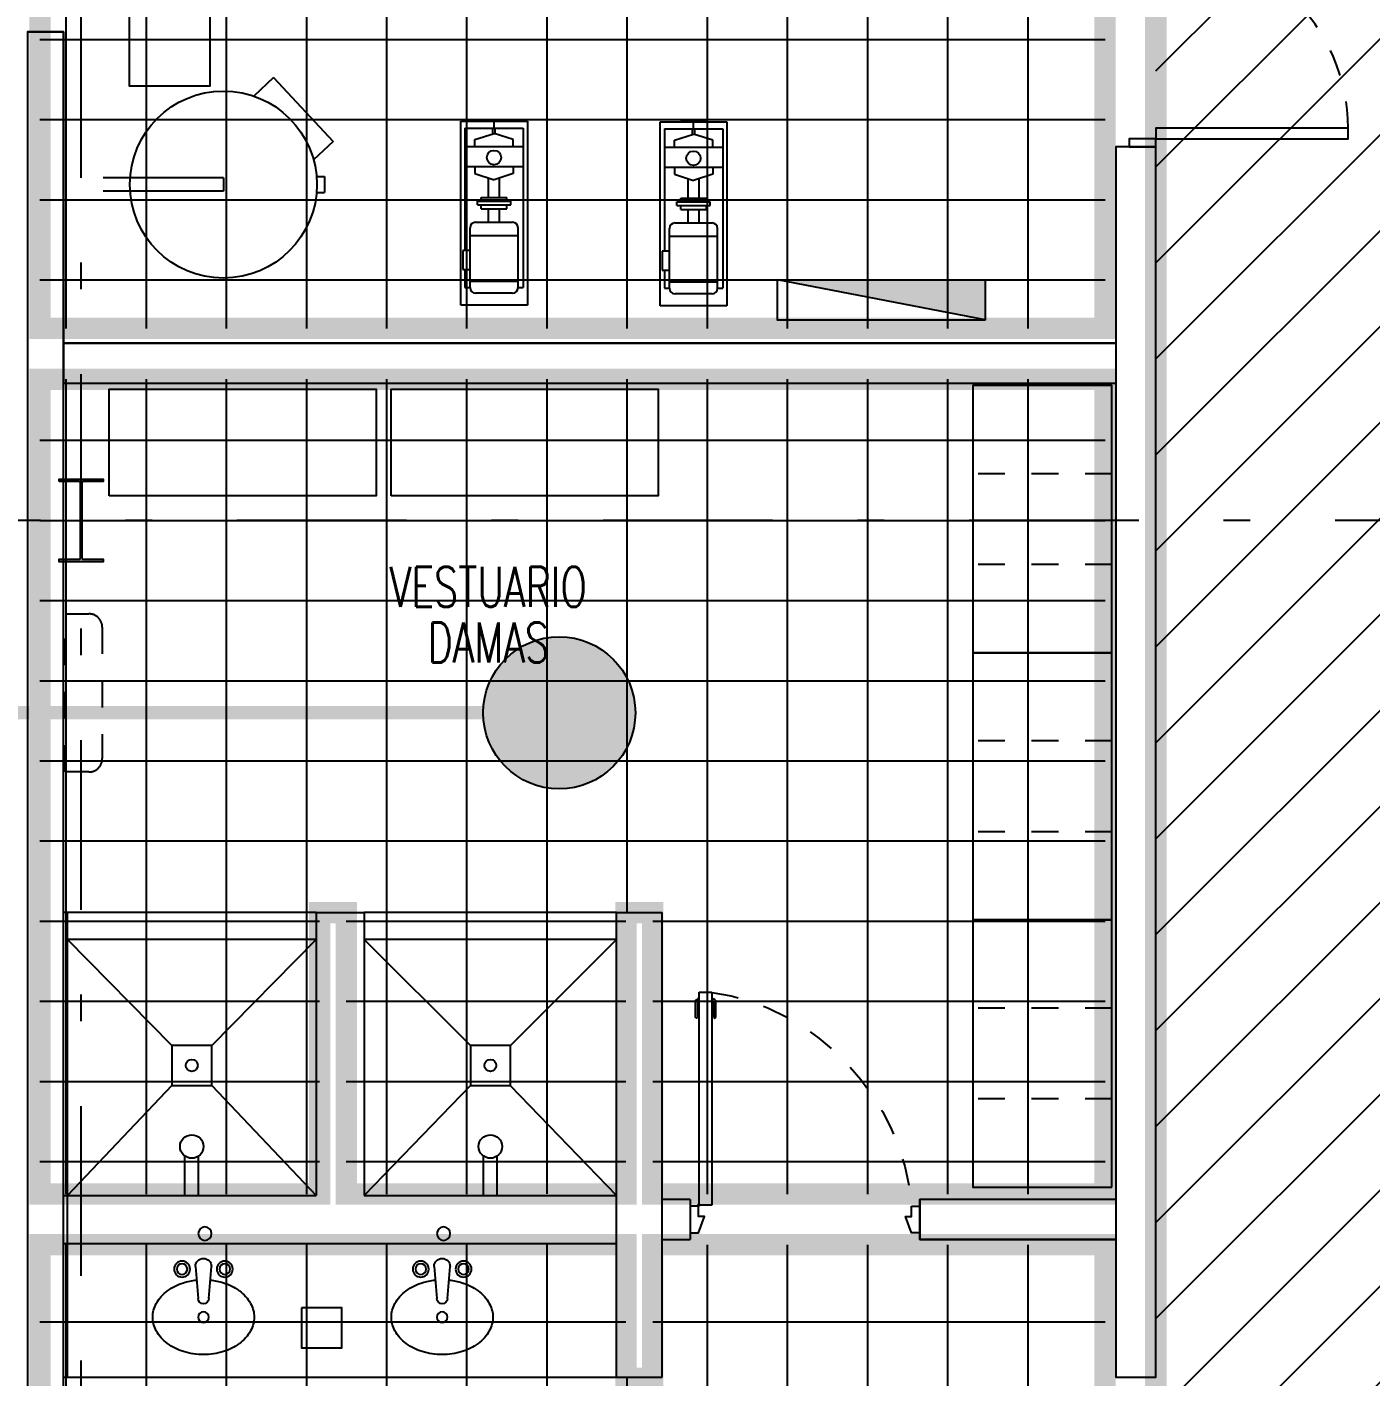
# Model space of a CAD drawing. Header units: millimetres. Extents: x -77 to 207, y -160 to 187.
# Drawn here: x -53.25 to -48.22, y 26.19 to 31.25 of the extents above; entities that cross this region are included whole.
import ezdxf
from ezdxf.enums import TextEntityAlignment as Align
from ezdxf.xclip import XClip

# ---------------------------------------------------------------- set-up
doc = ezdxf.new("R2010")
doc.units = ezdxf.units.MM
doc.header["$LTSCALE"] = 0.1
for name, pattern in [('X REF - ANELO INST bind$0$X REF - ANELO$0$DASHDOT2', [12.7, 6.35, -3.175, 0, -3.175]), ('X REF - ANELO INST bind$0$X REF - ANELO$0$DASHED', [0.75, 0.5, -0.25]), ('X REF - ANELO INST bind$0$X REF - ANELO$0$DASHED2', [0.375, 0.25, -0.125]), ('X REF - ANELO INST bind$0$X REF - ANELO$0$HIDDEN2', [0.1875, 0.125, -0.0625])]:
    doc.linetypes.add(name, pattern=pattern)
for name, color, linetype in [('C01 Foil blanco', 30, 'Continuous'), ('C03 PRY comun+papel kraft', 192, 'Continuous'), ('C04 PRY comun antihongos', 84, 'Continuous'), ('C05 PRY roja', 10, 'Continuous'), ('X REF - ANELO INST bind$0$X REF - ANELO$0$A-LADRILLO HUECO 12', 7, 'Continuous'), ('X REF - ANELO INST bind$0$X REF - ANELO$0$C-MADERA', 8, 'Continuous'), ('X REF - ANELO INST bind$0$X REF - ANELO$0$C-METALICA', 8, 'Continuous'), ('X REF - ANELO INST bind$0$X REF - ANELO$0$E-GENERAL', 8, 'Continuous'), ('X REF - ANELO INST bind$0$X REF - ANELO$0$E-MOBILIARIO', 8, 'Continuous'), ('X REF - ANELO INST bind$0$X REF - ANELO$0$E-REJILLAS', 8, 'Continuous'), ('X REF - ANELO INST bind$0$X REF - ANELO$0$E-SANITARIO', 8, 'Continuous'), ('X REF - ANELO INST bind$0$X REF - ANELO$0$MET-COLUMNA METALICA', 7, 'Continuous'), ('X REF - ANELO INST bind$0$X REF - ANELO$0$MET-EJE CABRIADAS', 8, 'X REF - ANELO INST bind$0$X REF - ANELO$0$DASHDOT2'), ('X REF - ANELO INST bind$0$X REF - ANELO$0$PROY-SPLITS', 8, 'X REF - ANELO INST bind$0$X REF - ANELO$0$HIDDEN2'), ('X REF - ANELO INST bind$0$X REF - ANELO$0$R-NOMBRE LOCAL', 7, 'Continuous')]:
    doc.layers.add(name, color=color, linetype=linetype)
doc.styles.add('X REF - ANELO INST bind$0$X REF - ANELO$0$VAUX', font='romans.shx', dxfattribs={"width": 0.85})
pattern_1 = [(0, (0, 0), (0, 0.3), []), (90, (0, 0), (-0.3, 2e-17), [])]

# ---------------------------------------------------------------- blocks, each defined once
blk = doc.blocks.new('X REF - ANELO INST bind$0$X REF - ANELO$0$CMETP')
at = {"layer": 'X REF - ANELO INST bind$0$X REF - ANELO$0$MET-COLUMNA METALICA'}
blk.add_hatch(color=256, dxfattribs=at).paths.add_polyline_path([(-0.0825, 0), (-0.0825, 0.0097), (-0.0073, 0.0097, 0.414214), (-0.0029, 0.0141), (-0.0029, 0.2958, 0.414214), (-0.0073, 0.3002), (-0.0825, 0.3002), (-0.0825, 0.31), (0.0825, 0.31), (0.0825, 0.3002), (0.0073, 0.3002, 0.414214), (0.0029, 0.2958), (0.0029, 0.0141, 0.414214), (0.0073, 0.0097), (0.0825, 0.0097), (0.0825, 0)])
blk.add_lwpolyline([(0.0825, 0.3002), (0.0825, 0.31), (-0.0825, 0.31), (-0.0825, 0.3002), (-0.0073, 0.3002, -0.414214), (-0.0029, 0.2958), (-0.0029, 0.0141, -0.414214), (-0.0073, 0.0097), (-0.0825, 0.0097), (-0.0825, 0), (0.0825, 0), (0.0825, 0.0097), (0.0073, 0.0097, -0.414214), (0.0029, 0.0141), (0.0029, 0.2958, -0.414214), (0.0073, 0.3002)], format="xyb", close=True, dxfattribs=at)
blk = doc.blocks.new('X REF - ANELO INST bind$0$X REF - ANELO$0$15X15')
at = {"layer": 'X REF - ANELO INST bind$0$X REF - ANELO$0$E-REJILLAS', "elevation": -0.0017}
blk.add_lwpolyline([(1961.4181, 1185.014), (1961.5681, 1185.014), (1961.5681, 1184.864), (1961.4181, 1184.864)], close=True, dxfattribs=at)
blk = doc.blocks.new('X REF - ANELO INST bind$0$X REF - ANELO$0$LAVABO SANITARIO')
at = {"layer": 'X REF - ANELO INST bind$0$X REF - ANELO$0$E-SANITARIO'}
for p, q in [((-0.0147, -0.2427), (-0.0247, -0.1227)), ((0.0353, -0.1227), (0.0253, -0.2427))]:
    blk.add_line(p, q, dxfattribs=at)
for centre, radius in [((0, 0), 0.025), ((-0.0747, -0.1327), 0.03), ((-0.0747, -0.1327), 0.02), ((0.0853, -0.1327), 0.03), ((0.0853, -0.1327), 0.02), ((0.0053, -0.3127), 0.02)]:
    blk.add_circle(centre, radius, dxfattribs=at)
for centre, radius, start, end in [((0.0053, -0.1227), 0.03, 0, 180), ((-0.0122, -0.3722), 0.1969, 106.9727, 126.3844), ((0.0053, -0.4297), 0.257, 95.745, 106.9727), ((0.0053, -0.4297), 0.257, 73.0273, 84.255), ((0.0229, -0.3722), 0.1969, 53.6156, 73.0273), ((-0.0391, -0.3358), 0.1517, 126.3844, 150.6576), ((0.0053, -0.2427), 0.02, 180, 0), ((0.0497, -0.3358), 0.1517, 29.3424, 53.6156), ((-0.0802, -0.3127), 0.1045, 150.6576, 180), ((0.0908, -0.3127), 0.1045, 0, 29.3424), ((-0.0802, -0.3127), 0.1045, 180, 209.3424), ((0.0908, -0.3127), 0.1045, 330.6576, 0), ((-0.0391, -0.2896), 0.1517, 209.3424, 233.6156), ((0.0497, -0.2896), 0.1517, 306.3844, 330.6576), ((-0.0122, -0.2531), 0.1969, 233.6156, 253.0273), ((0.0053, -0.1957), 0.257, 253.0273, 270), ((0.0053, -0.1957), 0.257, 270, 286.9727), ((0.0229, -0.2531), 0.1969, 286.9727, 306.3844)]:
    blk.add_arc(centre, radius, start, end, dxfattribs=at)
blk = doc.blocks.new('X REF - ANELO INST bind$0$X REF - ANELO$0$Lockers')
at = {"layer": 'X REF - ANELO INST bind$0$X REF - ANELO$0$E-MOBILIARIO', "linetype": 'X REF - ANELO INST bind$0$X REF - ANELO$0$HIDDEN2'}
for p, q in [((1392.3206, 32.487), (1392.3206, 33.007)), ((1392.6606, 32.487), (1392.6606, 33.007))]:
    blk.add_line(p, q, dxfattribs=at)
at = {"layer": 'X REF - ANELO INST bind$0$X REF - ANELO$0$E-MOBILIARIO'}
blk.add_lwpolyline([(1391.9906, 32.487), (1392.9906, 32.487), (1392.9906, 33.007), (1391.9906, 33.007)], close=True, dxfattribs=at)
blk = doc.blocks.new('X REF - ANELO INST bind$0$X REF - ANELO$0$N Local')
at = {"layer": 'X REF - ANELO INST bind$0$X REF - ANELO$0$R-NOMBRE LOCAL', "lineweight": 0, "style": 'X REF - ANELO INST bind$0$X REF - ANELO$0$VAUX', "width": 0.85}
for p in [(6337.5718, -934.4549), (6337.5718, -934.7149)]:
    blk.add_attdef('NOMBRE', text='', height=0.1823, dxfattribs=at).set_placement(p, align=Align.CENTER)
blk = doc.blocks.new('X REF - ANELO INST bind$0$X REF - ANELO$0$P-180')
at = {"layer": 'X REF - ANELO INST bind$0$X REF - ANELO$0$C-METALICA'}
for points in [[(0.39, 0.1), (0.39, 0.82), (0.43, 0.82), (0.43, 0.1)], [(1.83, 0.1), (1.83, 0.82), (1.79, 0.82), (1.79, 0.1)], [(0.36, 0), (0.36, 0.1), (0.39, 0.1), (0.39, 0)], [(1.86, 0), (1.86, 0.1), (1.83, 0.1), (1.83, 0)]]:
    blk.add_lwpolyline(points, close=True, dxfattribs=at)
at = {"layer": 'X REF - ANELO INST bind$0$X REF - ANELO$0$C-METALICA', "color": 8, "linetype": 'X REF - ANELO INST bind$0$X REF - ANELO$0$DASHED'}
for centre, start, end in [((0.4264, 0.1355), 357.0257, 89.7011), ((1.7936, 0.1355), 90.2989, 182.9743)]:
    blk.add_arc(centre, 0.6845, start, end, dxfattribs=at)
blk = doc.blocks.new('X REF - ANELO INST bind$0$X REF - ANELO$0$P MADERA 086')
at = {"layer": 'X REF - ANELO INST bind$0$X REF - ANELO$0$C-MADERA'}
for p, q in [((0.0203, 0.8657, 0.0208), (0.0204, 0.8672, 0.0208)), ((0.0203, 0.8064, 0.0208), (0.0203, 0.8657, 0.0208)), ((0.0204, 0.8672, 0.0208), (0.0208, 0.8687, 0.0208)), ((0.0208, 0.8687, 0.0208), (0.0215, 0.8701, 0.0208)), ((0.0215, 0.8701, 0.0208), (0.0224, 0.8714, 0.0208)), ((0.0224, 0.8714, 0.0208), (0.0235, 0.8725, 0.0208)), ((0.0235, 0.8725, 0.0208), (0.0247, 0.8734, 0.0208)), ((0.0247, 0.8734, 0.0208), (0.0261, 0.8741, 0.0208)), ((0.0261, 0.8741, 0.0208), (0.0277, 0.8745, 0.0208)), ((0.0277, 0.8605, 0.0208), (0.0276, 0.86, 0.0208)), ((0.0276, 0.86, 0.0208), (0.0276, 0.8596, 0.0208)), ((0.0276, 0.8596, 0.0208), (0.0276, 0.8064, 0.0208)), ((0.0277, 0.8745, 0.0208), (0.0292, 0.8746, 0.0208)), ((0.0279, 0.8609, 0.0208), (0.0277, 0.8605, 0.0208)), ((0.0282, 0.8613, 0.0208), (0.0279, 0.8609, 0.0208)), ((0.0285, 0.8616, 0.0208), (0.0282, 0.8613, 0.0208)), ((0.0289, 0.8619, 0.0208), (0.0285, 0.8616, 0.0208)), ((0.0293, 0.8621, 0.0208), (0.0289, 0.8619, 0.0208)), ((0.0292, 0.8746, 0.0208), (0.0319, 0.8746, 0.0208)), ((0.0298, 0.8622, 0.0208), (0.0293, 0.8621, 0.0208)), ((0.0302, 0.8623, 0.0208), (0.0298, 0.8622, 0.0208)), ((0.0319, 0.8623, 0.0208), (0.0302, 0.8623, 0.0208)), ((0.0319, 0.879, 0.0208), (0.0344, 0.879, 0.0208)), ((0.0344, 0.879, 0.0208), (0.0319, 0.879, 0.0208)), ((0.0319, 0.8746, 0.0208), (0.0319, 0.879, 0.0208)), ((0.0319, 0.8623, 0.0208), (0.0319, 0.8746, 0.0208)), ((0.0319, 0.856, 0.0208), (0.0319, 0.8623, 0.0208)), ((0.0344, 0.1032), (0.0344, 0.9, 0.0208)), ((0.0344, 0.9, 0.0208), (0.0815, 0.9, 0.0208)), ((0.0815, 0.9, 0.0208), (0.0815, 0.1032)), ((0.084, 0.879, 0.0208), (0.0815, 0.879, 0.0208)), ((0.0815, 0.879, 0.0208), (0.084, 0.879, 0.0208)), ((0.084, 0.8746, 0.0208), (0.084, 0.879, 0.0208)), ((0.084, 0.8623, 0.0208), (0.084, 0.8746, 0.0208)), ((0.0867, 0.8746, 0.0208), (0.084, 0.8746, 0.0208)), ((0.084, 0.8623, 0.0208), (0.0856, 0.8623, 0.0208)), ((0.084, 0.856, 0.0208), (0.084, 0.8623, 0.0208)), ((0.0856, 0.8623, 0.0208), (0.0861, 0.8622, 0.0208)), ((0.0861, 0.8622, 0.0208), (0.0865, 0.8621, 0.0208)), ((0.0865, 0.8621, 0.0208), (0.087, 0.8619, 0.0208)), ((0.0882, 0.8745, 0.0208), (0.0867, 0.8746, 0.0208)), ((0.087, 0.8619, 0.0208), (0.0874, 0.8616, 0.0208)), ((0.0874, 0.8616, 0.0208), (0.0877, 0.8613, 0.0208)), ((0.0877, 0.8613, 0.0208), (0.0879, 0.8609, 0.0208)), ((0.0879, 0.8609, 0.0208), (0.0881, 0.8605, 0.0208)), ((0.0881, 0.8605, 0.0208), (0.0883, 0.86, 0.0208)), ((0.0897, 0.8741, 0.0208), (0.0882, 0.8745, 0.0208)), ((0.0883, 0.86, 0.0208), (0.0883, 0.8596, 0.0208)), ((0.0883, 0.8596, 0.0208), (0.0883, 0.8064, 0.0208)), ((0.0912, 0.8734, 0.0208), (0.0897, 0.8741, 0.0208)), ((0.0924, 0.8725, 0.0208), (0.0912, 0.8734, 0.0208)), ((0.0935, 0.8714, 0.0208), (0.0924, 0.8725, 0.0208)), ((0.0944, 0.8701, 0.0208), (0.0935, 0.8714, 0.0208)), ((0.0951, 0.8687, 0.0208), (0.0944, 0.8701, 0.0208)), ((0.0955, 0.8672, 0.0208), (0.0951, 0.8687, 0.0208)), ((0.0956, 0.8657, 0.0208), (0.0955, 0.8672, 0.0208)), ((0.0956, 0.8064, 0.0208), (0.0956, 0.8657, 0.0208)), ((0.0344, 0.856, 0.0208), (0.0319, 0.856, 0.0208)), ((0.0344, 0.856, 0.0208), (0.0319, 0.856, 0.0208)), ((0.0815, 0.856, 0.0208), (0.084, 0.856, 0.0208)), ((0.0815, 0.856, 0.0208), (0.084, 0.856, 0.0208)), ((0.0205, 0.8057, 0.0208), (0.0203, 0.8064, 0.0208)), ((0.0209, 0.8051, 0.0208), (0.0205, 0.8057, 0.0208)), ((0.0213, 0.8046, 0.0208), (0.0209, 0.8051, 0.0208)), ((0.0219, 0.8042, 0.0208), (0.0213, 0.8046, 0.0208)), ((0.0226, 0.8039, 0.0208), (0.0219, 0.8042, 0.0208)), ((0.0232, 0.8037, 0.0208), (0.0226, 0.8039, 0.0208)), ((0.0239, 0.8036, 0.0208), (0.0232, 0.8037, 0.0208)), ((0.0246, 0.8037, 0.0208), (0.0239, 0.8036, 0.0208)), ((0.0253, 0.8039, 0.0208), (0.0246, 0.8037, 0.0208)), ((0.0259, 0.8042, 0.0208), (0.0253, 0.8039, 0.0208)), ((0.0265, 0.8046, 0.0208), (0.0259, 0.8042, 0.0208)), ((0.027, 0.8051, 0.0208), (0.0265, 0.8046, 0.0208)), ((0.0273, 0.8057, 0.0208), (0.027, 0.8051, 0.0208)), ((0.0276, 0.8064, 0.0208), (0.0273, 0.8057, 0.0208)), ((0.0883, 0.8064, 0.0208), (0.0885, 0.8057, 0.0208)), ((0.0885, 0.8057, 0.0208), (0.0889, 0.8051, 0.0208)), ((0.0889, 0.8051, 0.0208), (0.0894, 0.8046, 0.0208)), ((0.0894, 0.8046, 0.0208), (0.0899, 0.8042, 0.0208)), ((0.0899, 0.8042, 0.0208), (0.0906, 0.8039, 0.0208)), ((0.0906, 0.8039, 0.0208), (0.0912, 0.8037, 0.0208)), ((0.0912, 0.8037, 0.0208), (0.0919, 0.8036, 0.0208)), ((0.0919, 0.8036, 0.0208), (0.0926, 0.8037, 0.0208)), ((0.0926, 0.8037, 0.0208), (0.0933, 0.8039, 0.0208)), ((0.0933, 0.8039, 0.0208), (0.0939, 0.8042, 0.0208)), ((0.0939, 0.8042, 0.0208), (0.0945, 0.8046, 0.0208)), ((0.0945, 0.8046, 0.0208), (0.095, 0.8051, 0.0208)), ((0.095, 0.8051, 0.0208), (0.0953, 0.8057, 0.0208)), ((0.0953, 0.8057, 0.0208), (0.0956, 0.8064, 0.0208)), ((0.0815, 0.1032), (0.0344, 0.1032))]:
    blk.add_line(p, q, dxfattribs=at)
for points in [[(0.0312, 0.1), (0, 0.1), (0, 0), (0.0312, 0), (0.0537, 0.0612), (0.0312, 0.0612)], [(0.8286, 0.1), (0.8598, 0.1), (0.8598, 0), (0.8286, 0), (0.8061, 0.0612), (0.8286, 0.0612)]]:
    blk.add_lwpolyline(points, close=True, dxfattribs=at)
at = {"layer": 'X REF - ANELO INST bind$0$X REF - ANELO$0$C-MADERA', "color": 8, "linetype": 'X REF - ANELO INST bind$0$X REF - ANELO$0$DASHED2', "extrusion": (0, 0, -1)}
blk.add_ellipse((0.0846, 0.1525, 0.0096), major_axis=(-0.5415, 0.5897), ratio=0.868484, start_param=0.809199, end_param=2.30953, dxfattribs=at)
at = {"layer": 'X REF - ANELO INST bind$0$X REF - ANELO$0$C-MADERA', "extrusion": (0, 0, -1)}
blk.add_ellipse((0.0316, 0.1032), major_axis=(0.00195, 0.00195), ratio=1, start_param=1.570796326794897, end_param=7.853981633974483, dxfattribs=at)
blk = doc.blocks.new('X REF - ANELO INST bind$0$X REF - ANELO')
at = {"layer": 'X REF - ANELO INST bind$0$X REF - ANELO$0$E-GENERAL'}
blk.add_hatch(color=256, dxfattribs=at).paths.add_polyline_path([(-49.6606, 30.3003), (-49.6604, 30.1504), (-50.4374, 30.3004)])
at = {"layer": 'X REF - ANELO INST bind$0$X REF - ANELO$0$A-LADRILLO HUECO 12'}
for p, q in [((-52.1648, 27.9319), (-52.1648, 26.8737)), ((-52.1648, 27.9319), (-51.9848, 27.9319)), ((-51.9848, 27.9319), (-51.9848, 26.8737)), ((-51.0397, 27.9319), (-50.8697, 27.9319)), ((-51.0397, 26.1937), (-51.0397, 27.9319)), ((-50.8697, 26.1937), (-50.8697, 27.9319)), ((-53.11, 26.8737), (-52.1648, 26.8737)), ((-51.9848, 26.8737), (-51.0397, 26.8737)), ((-50.7648, 26.8587), (-50.8697, 26.8587)), ((-50.7648, 26.8587), (-50.7648, 26.7087)), ((-49.9048, 26.7087), (-49.9048, 26.8587)), ((-49.1715, 26.8587), (-49.9048, 26.8587)), ((-53.11, 26.6937), (-51.0397, 26.6937)), ((-50.8697, 26.7087), (-50.7648, 26.7087)), ((-49.1715, 26.7087), (-49.9048, 26.7087)), ((-51.0397, 26.1937), (-50.8697, 26.1937))]:
    blk.add_line(p, q, dxfattribs=at)
for points in [[(-53.245, 31.2287), (-53.245, 16.7146), (-49.0215, 16.7146)], [(-53.11, 31.2287), (-53.11, 30.0638), (-49.1715, 30.0637)], [(-49.0214, 30.7987), (-49.1715, 30.7986), (-49.1715, 26.1937), (-49.0214, 26.1937), (-49.0214, 30.7987)], [(-53.11, 24.4131), (-53.11, 29.9138), (-49.1715, 29.9137)]]:
    blk.add_lwpolyline(points, dxfattribs=at)
at = {"layer": 'X REF - ANELO INST bind$0$X REF - ANELO$0$A-LADRILLO HUECO 12', "elevation": 0.0129}
blk.add_lwpolyline([(-53.245, 31.2287), (-53.11, 31.2287)], dxfattribs=at)
at = {"layer": 'X REF - ANELO INST bind$0$X REF - ANELO$0$A-LADRILLO HUECO 12'}
for points in [[(-49.0215, 20.6393), (-49.1715, 20.6393), (-49.1715, 20.1243), (-49.9048, 20.1243), (-49.9048, 19.9743), (-49.1715, 19.9743), (-49.1715, 16.8646), (-53.11, 16.8646), (-53.11, 18.9011), (-53.095, 18.9011), (-53.095, 20.6393), (-53.11, 20.6393), (-53.11, 22.2714), (-53.095, 22.2714), (-53.095, 24.4131), (-53.11, 24.4131), (-53.11, 26.1937), (-53.095, 26.1937), (-53.095, 27.9319), (-53.11, 27.9319), (-53.11, 31.2287), (-53.245, 31.2287), (-53.245, 16.7146), (-49.0215, 16.7146)], [(-49.1715, 26.1937), (-49.0214, 26.1937), (-49.0214, 30.7987), (-49.1715, 30.7986), (-49.1715, 30.0637), (-53.11, 30.0637), (-53.11, 29.9138), (-49.1715, 29.9138), (-49.1715, 26.8587), (-49.9048, 26.8587), (-49.9048, 26.7087), (-49.1715, 26.7087)]]:
    blk.add_lwpolyline(points, close=True, dxfattribs=at)
at = {"layer": 'X REF - ANELO INST bind$0$X REF - ANELO$0$E-GENERAL', "ltscale": 5}
for p, q in [((-52.3242, 31.0576), (-52.3979, 30.9884)), ((-52.3242, 31.0576), (-52.1002, 30.8189)), ((-51.6233, 30.2056), (-51.6233, 30.8949)), ((-51.6233, 30.8949), (-51.3736, 30.8949)), ((-51.6233, 30.2056), (-51.6233, 30.8949)), ((-51.6233, 30.8949), (-51.3736, 30.8949)), ((-51.4497, 30.8949), (-51.5472, 30.8949)), ((-51.4497, 30.8949), (-51.5472, 30.8949)), ((-51.4985, 30.8692), (-51.4985, 30.8949)), ((-51.4985, 30.8692), (-51.4985, 30.8939)), ((-51.3736, 30.8949), (-51.3736, 30.2056)), ((-51.3736, 30.8949), (-51.3736, 30.2056)), ((-50.8766, 30.2031), (-50.8766, 30.8923)), ((-50.8766, 30.8923), (-50.6269, 30.8923)), ((-50.8766, 30.2031), (-50.8766, 30.8923)), ((-50.8766, 30.8923), (-50.6269, 30.8923)), ((-50.703, 30.8923), (-50.8005, 30.8923)), ((-50.703, 30.8923), (-50.8005, 30.8923)), ((-50.7517, 30.8667), (-50.7517, 30.8923)), ((-50.7517, 30.8667), (-50.7517, 30.8914)), ((-50.6269, 30.8923), (-50.6269, 30.2031)), ((-50.6269, 30.8923), (-50.6269, 30.2031)), ((-51.6078, 30.868), (-51.6078, 30.4101)), ((-51.6078, 30.868), (-51.3891, 30.868)), ((-51.6078, 30.868), (-51.3891, 30.868)), ((-51.5703, 30.8255), (-51.4985, 30.8489)), ((-51.5703, 30.8255), (-51.4985, 30.8489)), ((-51.5703, 30.7998), (-51.5703, 30.8255)), ((-51.5703, 30.7998), (-51.5703, 30.8255)), ((-51.5027, 30.8476), (-51.5027, 30.868)), ((-51.5027, 30.8476), (-51.5027, 30.868)), ((-51.4266, 30.8255), (-51.4985, 30.8489)), ((-51.4266, 30.8255), (-51.4985, 30.8489)), ((-51.4943, 30.8476), (-51.4943, 30.868)), ((-51.4943, 30.8476), (-51.4943, 30.868)), ((-51.4266, 30.7998), (-51.4266, 30.8255)), ((-51.4266, 30.7998), (-51.4266, 30.8255)), ((-51.3891, 30.868), (-51.3891, 30.2724)), ((-50.8611, 30.8655), (-50.8611, 30.4076)), ((-50.8611, 30.8655), (-50.6424, 30.8655)), ((-50.8611, 30.8655), (-50.6424, 30.8655)), ((-50.8236, 30.823), (-50.7517, 30.8464)), ((-50.8236, 30.823), (-50.7517, 30.8464)), ((-50.7559, 30.8451), (-50.7559, 30.8655)), ((-50.7559, 30.8451), (-50.7559, 30.8655)), ((-50.6798, 30.823), (-50.7517, 30.8464)), ((-50.6798, 30.823), (-50.7517, 30.8464)), ((-50.7475, 30.8451), (-50.7475, 30.8655)), ((-50.7475, 30.8451), (-50.7475, 30.8655)), ((-50.6424, 30.8655), (-50.6424, 30.2699)), ((-52.1002, 30.8189), (-52.1739, 30.7497)), ((-51.6078, 30.7998), (-51.3891, 30.7998)), ((-51.6078, 30.7998), (-51.6078, 30.724)), ((-51.6078, 30.7998), (-51.3891, 30.7998)), ((-51.3891, 30.7998), (-51.3891, 30.724)), ((-50.8611, 30.7973), (-50.6424, 30.7973)), ((-50.8611, 30.7973), (-50.8611, 30.7215)), ((-50.8611, 30.7973), (-50.6424, 30.7973)), ((-50.8236, 30.7973), (-50.8236, 30.823)), ((-50.8236, 30.7973), (-50.8236, 30.823)), ((-50.6798, 30.7973), (-50.6798, 30.823)), ((-50.6798, 30.7973), (-50.6798, 30.823)), ((-50.6424, 30.7973), (-50.6424, 30.7215)), ((-52.5115, 30.6824), (-52.9615, 30.6824)), ((-52.5115, 30.6824), (-52.5115, 30.6324)), ((-52.1628, 30.6874), (-52.1328, 30.6874)), ((-52.1328, 30.6874), (-52.1328, 30.6274)), ((-51.3891, 30.724), (-51.6078, 30.724)), ((-51.3891, 30.724), (-51.6078, 30.724)), ((-51.5703, 30.724), (-51.5703, 30.6983)), ((-51.5703, 30.724), (-51.5703, 30.6983)), ((-51.5703, 30.6983), (-51.4985, 30.6749)), ((-51.5703, 30.6983), (-51.4985, 30.6749)), ((-51.5189, 30.6087), (-51.5189, 30.6815)), ((-51.5189, 30.6087), (-51.5189, 30.6815)), ((-51.4266, 30.6983), (-51.4985, 30.6749)), ((-51.4266, 30.6983), (-51.4985, 30.6749)), ((-51.478, 30.6087), (-51.478, 30.6815)), ((-51.478, 30.6087), (-51.478, 30.6815)), ((-51.4266, 30.724), (-51.4266, 30.6983)), ((-51.4266, 30.724), (-51.4266, 30.6983)), ((-50.6424, 30.7215), (-50.8611, 30.7215)), ((-50.6424, 30.7215), (-50.8611, 30.7215)), ((-50.8236, 30.7215), (-50.8236, 30.6958)), ((-50.8236, 30.7215), (-50.8236, 30.6958)), ((-50.8236, 30.6958), (-50.7517, 30.6724)), ((-50.8236, 30.6958), (-50.7517, 30.6724)), ((-50.7722, 30.6061), (-50.7722, 30.679)), ((-50.7722, 30.6061), (-50.7722, 30.679)), ((-50.6798, 30.6958), (-50.7517, 30.6724)), ((-50.6798, 30.6958), (-50.7517, 30.6724)), ((-50.7313, 30.6061), (-50.7313, 30.679)), ((-50.7313, 30.6061), (-50.7313, 30.679)), ((-50.6798, 30.7215), (-50.6798, 30.6958)), ((-50.6798, 30.7215), (-50.6798, 30.6958)), ((-52.5115, 30.6324), (-52.9615, 30.6324)), ((-52.1628, 30.6274), (-52.1328, 30.6274)), ((-51.5606, 30.5809), (-51.5606, 30.5948)), ((-51.5606, 30.5948), (-51.4363, 30.5948)), ((-51.5606, 30.5809), (-51.5606, 30.5948)), ((-51.5606, 30.5948), (-51.4363, 30.5948)), ((-51.5606, 30.5809), (-51.4363, 30.5809)), ((-51.5606, 30.5809), (-51.4363, 30.5809)), ((-51.5467, 30.5948), (-51.5467, 30.6087)), ((-51.5467, 30.6087), (-51.4502, 30.6087)), ((-51.5467, 30.5948), (-51.5467, 30.6087)), ((-51.5467, 30.6087), (-51.4502, 30.6087)), ((-51.5467, 30.567), (-51.5467, 30.5809)), ((-51.5467, 30.567), (-51.5467, 30.5809)), ((-51.4502, 30.5948), (-51.4502, 30.6087)), ((-51.4502, 30.5948), (-51.4502, 30.6087)), ((-51.4502, 30.567), (-51.4502, 30.5809)), ((-51.4502, 30.567), (-51.4502, 30.5809)), ((-51.4363, 30.5809), (-51.4363, 30.5948)), ((-51.4363, 30.5809), (-51.4363, 30.5948)), ((-50.8139, 30.5783), (-50.8139, 30.5922)), ((-50.8139, 30.5922), (-50.6896, 30.5922)), ((-50.8139, 30.5783), (-50.8139, 30.5922)), ((-50.8139, 30.5922), (-50.6896, 30.5922)), ((-50.8139, 30.5783), (-50.6896, 30.5783)), ((-50.8139, 30.5783), (-50.6896, 30.5783)), ((-50.8, 30.5922), (-50.8, 30.6061)), ((-50.8, 30.6061), (-50.7035, 30.6061)), ((-50.8, 30.5922), (-50.8, 30.6061)), ((-50.8, 30.6061), (-50.7035, 30.6061)), ((-50.8, 30.5644), (-50.8, 30.5783)), ((-50.8, 30.5644), (-50.8, 30.5783)), ((-50.7035, 30.5922), (-50.7035, 30.6061)), ((-50.7035, 30.5922), (-50.7035, 30.6061)), ((-50.7035, 30.5644), (-50.7035, 30.5783)), ((-50.7035, 30.5644), (-50.7035, 30.5783)), ((-50.6896, 30.5783), (-50.6896, 30.5922)), ((-50.6896, 30.5783), (-50.6896, 30.5922)), ((-51.5467, 30.567), (-51.4502, 30.567)), ((-51.5467, 30.567), (-51.4502, 30.567)), ((-51.5189, 30.5161), (-51.5189, 30.567)), ((-51.5189, 30.5161), (-51.5189, 30.567)), ((-51.478, 30.5161), (-51.478, 30.567)), ((-51.478, 30.5161), (-51.478, 30.567)), ((-50.8, 30.5644), (-50.7035, 30.5644)), ((-50.8, 30.5644), (-50.7035, 30.5644)), ((-50.7722, 30.5136), (-50.7722, 30.5644)), ((-50.7722, 30.5136), (-50.7722, 30.5644)), ((-50.7313, 30.5136), (-50.7313, 30.5644)), ((-50.7313, 30.5136), (-50.7313, 30.5644)), ((-51.5884, 30.2717), (-51.5884, 30.4953)), ((-51.5884, 30.2717), (-51.5884, 30.4953)), ((-51.5676, 30.5161), (-51.4294, 30.5161)), ((-51.5676, 30.5161), (-51.4294, 30.5161)), ((-51.4085, 30.2717), (-51.4085, 30.4953)), ((-51.4085, 30.2717), (-51.4085, 30.4953)), ((-50.8417, 30.2692), (-50.8417, 30.4928)), ((-50.8417, 30.2692), (-50.8417, 30.4928)), ((-50.8208, 30.5136), (-50.6826, 30.5136)), ((-50.8208, 30.5136), (-50.6826, 30.5136)), ((-50.6618, 30.2692), (-50.6618, 30.4928)), ((-50.6618, 30.2692), (-50.6618, 30.4928)), ((-51.5884, 30.467), (-51.4085, 30.467)), ((-51.5884, 30.467), (-51.4085, 30.467)), ((-50.8417, 30.4645), (-50.6618, 30.4645)), ((-50.8417, 30.4645), (-50.6618, 30.4645)), ((-51.588, 30.4101), (-51.6157, 30.4101)), ((-51.6157, 30.4101), (-51.6157, 30.3394)), ((-51.588, 30.4101), (-51.6157, 30.4101)), ((-51.6157, 30.4101), (-51.6157, 30.3394)), ((-50.8413, 30.4076), (-50.869, 30.4076)), ((-50.869, 30.4076), (-50.869, 30.3369)), ((-50.8413, 30.4076), (-50.869, 30.4076)), ((-50.869, 30.4076), (-50.869, 30.3369)), ((-51.6157, 30.3394), (-51.5884, 30.3394)), ((-51.6157, 30.3394), (-51.5884, 30.3394)), ((-51.6078, 30.3394), (-51.6078, 30.2724)), ((-51.6078, 30.3394), (-51.6078, 30.2724)), ((-50.869, 30.3369), (-50.8417, 30.3369)), ((-50.869, 30.3369), (-50.8417, 30.3369)), ((-50.8611, 30.3369), (-50.8611, 30.2699)), ((-50.8611, 30.3369), (-50.8611, 30.2699)), ((-51.6078, 30.2724), (-51.5884, 30.2724)), ((-51.6078, 30.2724), (-51.5884, 30.2724)), ((-51.5884, 30.296), (-51.4085, 30.296)), ((-51.5884, 30.296), (-51.4085, 30.296)), ((-51.4085, 30.2724), (-51.3891, 30.2724)), ((-51.4085, 30.2724), (-51.3891, 30.2724)), ((-50.8611, 30.2699), (-50.8417, 30.2699)), ((-50.8611, 30.2699), (-50.8417, 30.2699)), ((-50.8417, 30.2935), (-50.6618, 30.2935)), ((-50.8417, 30.2935), (-50.6618, 30.2935)), ((-50.6618, 30.2699), (-50.6424, 30.2699)), ((-50.6618, 30.2699), (-50.6424, 30.2699)), ((-51.4294, 30.2508), (-51.5676, 30.2508)), ((-51.4294, 30.2508), (-51.5676, 30.2508)), ((-50.6826, 30.2483), (-50.8208, 30.2483)), ((-50.6826, 30.2483), (-50.8208, 30.2483)), ((-51.3736, 30.2056), (-51.6233, 30.2056)), ((-51.3736, 30.2056), (-51.6233, 30.2056)), ((-50.6269, 30.2031), (-50.8766, 30.2031)), ((-50.6269, 30.2031), (-50.8766, 30.2031))]:
    blk.add_line(p, q, dxfattribs=at)
at = {"layer": 'X REF - ANELO INST bind$0$X REF - ANELO$0$E-GENERAL'}
for p, q in [((-49.6604, 30.1504), (-50.4374, 30.3004)), ((-52.1648, 27.9319), (-53.095, 27.9319)), ((-51.0397, 27.9319), (-51.9848, 27.9319)), ((-52.1648, 27.8319), (-53.095, 27.8319)), ((-51.0397, 27.8319), (-51.9848, 27.8319)), ((-53.11, 26.1937), (-50.9547, 26.1937))]:
    blk.add_line(p, q, dxfattribs=at)
blk.add_lwpolyline([(-49.6606, 30.1503), (-50.4377, 30.1503), (-50.4372, 30.3003), (-49.6606, 30.3003)], close=True, dxfattribs=at)
for points in [[(-52.7049, 27.435), (-53.095, 27.8319)], [(-52.5549, 27.435), (-52.1648, 27.8319)], [(-51.5873, 27.435), (-51.9848, 27.8319)], [(-51.4373, 27.435), (-51.0397, 27.8319)], [(-52.7049, 27.285), (-53.095, 26.8737)], [(-52.5549, 27.285), (-52.1648, 26.8737)], [(-51.5873, 27.285), (-51.9848, 26.8737)], [(-51.4377, 27.285), (-51.0397, 26.8737)]]:
    blk.add_lwpolyline(points, dxfattribs=at)
at = {"layer": 'X REF - ANELO INST bind$0$X REF - ANELO$0$E-GENERAL', "ltscale": 5}
for centre, radius in [((-52.5115, 30.6574), 0.35), ((-51.4989, 30.7583), 0.0268), ((-51.4989, 30.7583), 0.0268), ((-50.7522, 30.7558), 0.0268), ((-50.7522, 30.7558), 0.0268)]:
    blk.add_circle(centre, radius, dxfattribs=at)
at = {"layer": 'X REF - ANELO INST bind$0$X REF - ANELO$0$E-GENERAL'}
for centre in [(-52.6299, 27.36, 0.0017), (-51.5123, 27.36, 0.0013), (-51.5123, 27.36, 0.0013)]:
    blk.add_circle(centre, 0.0223, dxfattribs=at)
at = {"layer": 'X REF - ANELO INST bind$0$X REF - ANELO$0$E-GENERAL', "ltscale": 5}
for centre, start, end in [((-51.5676, 30.4953), 90, 180), ((-51.5676, 30.4953), 90, 180), ((-51.4294, 30.4953), 0, 90), ((-51.4294, 30.4953), 0, 90), ((-50.8208, 30.4928), 90, 180), ((-50.8208, 30.4928), 90, 180), ((-50.6826, 30.4928), 0, 90), ((-50.6826, 30.4928), 0, 90), ((-51.5676, 30.2717), 180, 270), ((-51.5676, 30.2717), 180, 270), ((-51.4294, 30.2717), 270, 360), ((-51.4294, 30.2717), 270, 360), ((-50.8208, 30.2692), 180, 270), ((-50.8208, 30.2692), 180, 270), ((-50.6826, 30.2692), 270, 360), ((-50.6826, 30.2692), 270, 360)]:
    blk.add_arc(centre, 0.0209, start, end, dxfattribs=at)
at = {"layer": 'X REF - ANELO INST bind$0$X REF - ANELO$0$E-MOBILIARIO'}
for points in [[(-52.9395, 29.4916), (-52.9395, 29.8916), (-51.9395, 29.8916), (-51.9395, 29.4916)], [(-51.8838, 29.4916), (-51.8838, 29.8916), (-50.8838, 29.8916), (-50.8838, 29.4916)]]:
    blk.add_lwpolyline(points, close=True, dxfattribs=at)
at = {"layer": 'X REF - ANELO INST bind$0$X REF - ANELO$0$E-REJILLAS'}
for points, elevation in [([(-52.8627, 31.326), (-52.5627, 31.326), (-52.5627, 31.026), (-52.8627, 31.026)], -0.0069), ([(-51.5873, 27.435), (-51.5873, 27.285), (-51.4373, 27.285), (-51.4373, 27.435)], -0.0004), ([(-52.2187, 26.4529), (-52.2187, 26.3029), (-52.0687, 26.3029), (-52.0687, 26.4529)], -0.0016)]:
    blk.add_lwpolyline(points, close=True, dxfattribs=dict(at, elevation=elevation))
blk.add_lwpolyline([(-52.7049, 27.435), (-52.7049, 27.285), (-52.5549, 27.285), (-52.5549, 27.435)], close=True, dxfattribs=at)
at = {"layer": 'X REF - ANELO INST bind$0$X REF - ANELO$0$E-SANITARIO'}
for p, q in [((-52.6558, 26.8737), (-52.6558, 27.0207)), ((-52.6049, 26.8737), (-52.6049, 27.0207)), ((-51.5381, 26.8737), (-51.5381, 27.0207)), ((-51.4873, 26.8737), (-51.4873, 27.0207))]:
    blk.add_line(p, q, dxfattribs=at)
for centre in [(-52.6299, 27.0565), (-51.5123, 27.0565), (-51.5123, 27.0565)]:
    blk.add_circle(centre, 0.0439, dxfattribs=at)
at = {"layer": 'X REF - ANELO INST bind$0$X REF - ANELO$0$MET-EJE CABRIADAS'}
for p, q in [((-53.0439, -0.8271, -0.0011), (-53.0439, 42.1137, -0.0011)), ((-53.0439, -0.8271, -0.0011), (-53.0439, 42.1137, -0.0011)), ((1.6043, 29.3999), (-54.2799, 29.3999))]:
    blk.add_line(p, q, dxfattribs=at)
at = {"layer": 'X REF - ANELO INST bind$0$X REF - ANELO$0$PROY-SPLITS'}
blk.add_lwpolyline([(-53.1025, 28.4584), (-53.1025, 29.0503), (-53.015, 29.0503, -0.414214), (-52.965, 29.0003), (-52.965, 28.5084, -0.414214), (-53.015, 28.4584), (-53.1025, 28.4584)], format="xyb", dxfattribs=at)
ref = blk.add_blockref('X REF - ANELO INST bind$0$X REF - ANELO$0$N Local', (5018.5372, 776.64, -0.0066), dxfattribs=dict(xscale=-0.7999999999999545, yscale=0.8000000000000114, zscale=0.8))
ref.add_attrib('NOMBRE', 'VESTUARIO', dxfattribs={"layer": 'X REF - ANELO INST bind$0$X REF - ANELO$0$R-NOMBRE LOCAL', "lineweight": 0, "height": 0.15, "style": 'X REF - ANELO INST bind$0$X REF - ANELO$0$VAUX', "width": 0.7}).set_placement((-51.5202, 29.0761, -0.0066), align=Align.CENTER)
ref.add_attrib('NOMBRE', 'DAMAS', dxfattribs={"layer": 'X REF - ANELO INST bind$0$X REF - ANELO$0$R-NOMBRE LOCAL', "lineweight": 0, "height": 0.15, "style": 'X REF - ANELO INST bind$0$X REF - ANELO$0$VAUX', "width": 0.7}).set_placement((-51.5202, 28.8681, -0.0066), align=Align.CENTER)
at = {"xscale": -1, "rotation": 90}
for p in [(1132.3091, 1988.8531, 0.0017), (1133.4267, 1988.8531, 0.0017)]:
    blk.add_blockref('X REF - ANELO INST bind$0$X REF - ANELO$0$15X15', p, dxfattribs=at)
at = {"xscale": -1}
for p in [(-52.581, 26.7303, 0.0056), (-51.6875, 26.7303, 0.0056)]:
    blk.add_blockref('X REF - ANELO INST bind$0$X REF - ANELO$0$LAVABO SANITARIO', p, dxfattribs=at)
at = {"layer": 'X REF - ANELO INST bind$0$X REF - ANELO$0$C-MADERA'}
blk.add_blockref('X REF - ANELO INST bind$0$X REF - ANELO$0$P MADERA 086', (-50.7646, 26.7338), dxfattribs=at)
at = {"layer": 'X REF - ANELO INST bind$0$X REF - ANELO$0$C-METALICA', "rotation": 270}
blk.add_blockref('X REF - ANELO INST bind$0$X REF - ANELO$0$P-180', (-49.1214, 32.6587, 0.0129), dxfattribs=at)
at = {"layer": 'X REF - ANELO INST bind$0$X REF - ANELO$0$E-MOBILIARIO', "rotation": 89.99999999999999}
for p in [(-16.6993, -1363.0858, -0.0131), (-16.6993, -1364.0858, -0.0131), (-16.6993, -1365.0858, -0.0131)]:
    blk.add_blockref('X REF - ANELO INST bind$0$X REF - ANELO$0$Lockers', p, dxfattribs=at)
at = {"layer": 'X REF - ANELO INST bind$0$X REF - ANELO$0$MET-COLUMNA METALICA', "xscale": -1}
blk.add_blockref('X REF - ANELO INST bind$0$X REF - ANELO$0$CMETP', (-53.044, 29.245, -0.0203), dxfattribs=at)
blk = doc.blocks.new('X REF - ANELO INST bind')
ref = blk.add_blockref('X REF - ANELO INST bind$0$X REF - ANELO', (0, 0))
XClip(ref).set_block_clipping_path([(-76.9680737415, -24.7711317477), (92.9860355418, 61.1669630168)])

msp = doc.modelspace()

# ---------------------------------------------------------------- hatches: boundary and pattern name
at = {"layer": 'C01 Foil blanco'}
h = msp.add_hatch(dxfattribs=at)
h.set_pattern_fill('ANSI31', color=256, scale=0.08, style=0)
edge = h.paths.add_edge_path()
edge.add_line((-49.0214, 4.5849), (-49.0214, 14.5609))
edge.add_line((-49.0214, 14.5609), (-53.1984, 14.5609))
edge.add_line((-53.1984, 14.5609), (-53.1984, 16.7143))
edge.add_line((-53.1984, 16.7143), (-49.0215, 16.7143))
edge.add_line((-49.0215, 16.7143), (-49.0215, 37.3805))
edge.add_line((-49.0215, 37.3805), (-26.4226, 37.3805))
edge.add_line((-26.4226, 37.3805), (-26.4226, 33.4266))
edge.add_line((-26.4226, 33.4266), (-29.1206, 33.4266))
edge.add_line((-29.1206, 33.4266), (-29.1206, 29.2452))
edge.add_line((-29.1206, 29.2452), (-42.6771, 29.2452))
edge.add_line((-42.6771, 29.2452), (-42.6764, 4.5849))
edge.add_line((-42.6764, 4.5849), (-49.0214, 4.585))
at = {"layer": 'C03 PRY comun+papel kraft'}
h = msp.add_hatch(dxfattribs=at)
h.set_pattern_fill('_USER', color=256, scale=0.3, double=1, pattern_type=0)
h.set_pattern_definition([(0, (0, 0), (0, 0.3), []), (90, (0, 0), (-0.3, 2e-17), [])])
h.paths.add_polyline_path([(-50.9047, 26.6888), (-49.2114, 26.6887), (-49.2114, 23.4373), (-53.1984, 23.4373), (-53.1984, 26.6887), (-51.0047, 26.6887), (-51.0047, 26.1887), (-50.9047, 26.1887)])
at = {"layer": 'C04 PRY comun antihongos'}
h = msp.add_hatch(dxfattribs=at)
h.set_pattern_fill('_USER', color=256, scale=0.3, double=1, pattern_type=0)
h.set_pattern_definition(pattern_1)
h.paths.add_polyline_path([(-50.9047, 26.8787), (-50.9047, 27.9319), (-51.0047, 27.9319), (-51.0047, 26.8788), (-52.0516, 26.8787), (-52.0516, 27.9319), (-52.1516, 27.9319), (-52.1516, 26.8787), (-53.1984, 26.8787), (-53.1984, 29.9287), (-49.2114, 29.9287), (-49.2114, 26.8787)])
h = msp.add_hatch(color=256, dxfattribs=at)
edge = h.paths.add_edge_path()
edge.add_arc((-51.2545, 28.6799), 0.2848, 0, 360)
at = {"layer": 'C05 PRY roja'}
h = msp.add_hatch(dxfattribs=at)
h.set_pattern_fill('_USER', color=256, scale=0.3, double=1, pattern_type=0)
h.set_pattern_definition(pattern_1)
h.paths.add_polyline_path([(-49.2114, 33.4885), (-53.1984, 33.4885), (-53.1984, 30.1187), (-49.2114, 30.1187)])

# ---------------------------------------------------------------- linework, layer by layer
at = {"layer": 'C01 Foil blanco', "const_width": 0.08, "elevation": -0.0366}
msp.add_lwpolyline([(-49.0214, 4.5849), (-49.0214, 14.5609), (-53.1984, 14.5609), (-53.1984, 16.7143), (-49.0215, 16.7143), (-49.0215, 37.3805), (-26.4226, 37.3805), (-26.4226, 33.4266), (-29.1206, 33.4266), (-29.1206, 29.2452), (-29.1206, 29.2452), (-42.6771, 29.2452), (-42.6764, 4.5849), (-49.0214, 4.585)], dxfattribs=at)
at = {"layer": 'C03 PRY comun+papel kraft', "const_width": 0.08}
msp.add_lwpolyline([(-50.9047, 26.6888), (-49.2114, 26.6887), (-49.2114, 26.6887), (-49.2114, 26.6887), (-49.2114, 26.6887), (-49.2114, 26.6887), (-49.2114, 23.4373), (-53.1984, 23.4373), (-53.1984, 26.6887), (-51.0047, 26.6887), (-51.0047, 26.1887), (-50.9047, 26.1887)], close=True, dxfattribs=at)
at = {"layer": 'C04 PRY comun antihongos', "const_width": 0.08}
msp.add_lwpolyline([(-50.9047, 26.8787), (-50.9047, 27.9319), (-51.0047, 27.9319), (-51.0047, 26.8788), (-52.0516, 26.8787), (-52.0516, 27.9319), (-52.1516, 27.9319), (-52.1516, 26.8787), (-53.1984, 26.8787), (-53.1984, 29.9287), (-49.2114, 29.9287), (-49.2114, 26.8787)], close=True, dxfattribs=at)
at = {"layer": 'C04 PRY comun antihongos', "const_width": 0.05, "elevation": 0.0004}
msp.add_lwpolyline([(-51.5393, 28.6799), (-61.4249, 28.6799), (-61.4249, 27.9764)], dxfattribs=at)
at = {"layer": 'C04 PRY comun antihongos'}
msp.add_circle((-51.2545, 28.6799, 0.0004), 0.2848, dxfattribs=at)
at = {"layer": 'C05 PRY roja', "const_width": 0.08, "elevation": 0}
msp.add_lwpolyline([(-49.2114, 33.4885), (-53.1984, 33.4885), (-53.1984, 30.1187), (-49.2114, 30.1187), (-49.2114, 33.4885)], dxfattribs=at)

# ---------------------------------------------------------------- block references
msp.add_blockref('X REF - ANELO INST bind', (0, 0))

doc.saveas('drawing.dxf')
